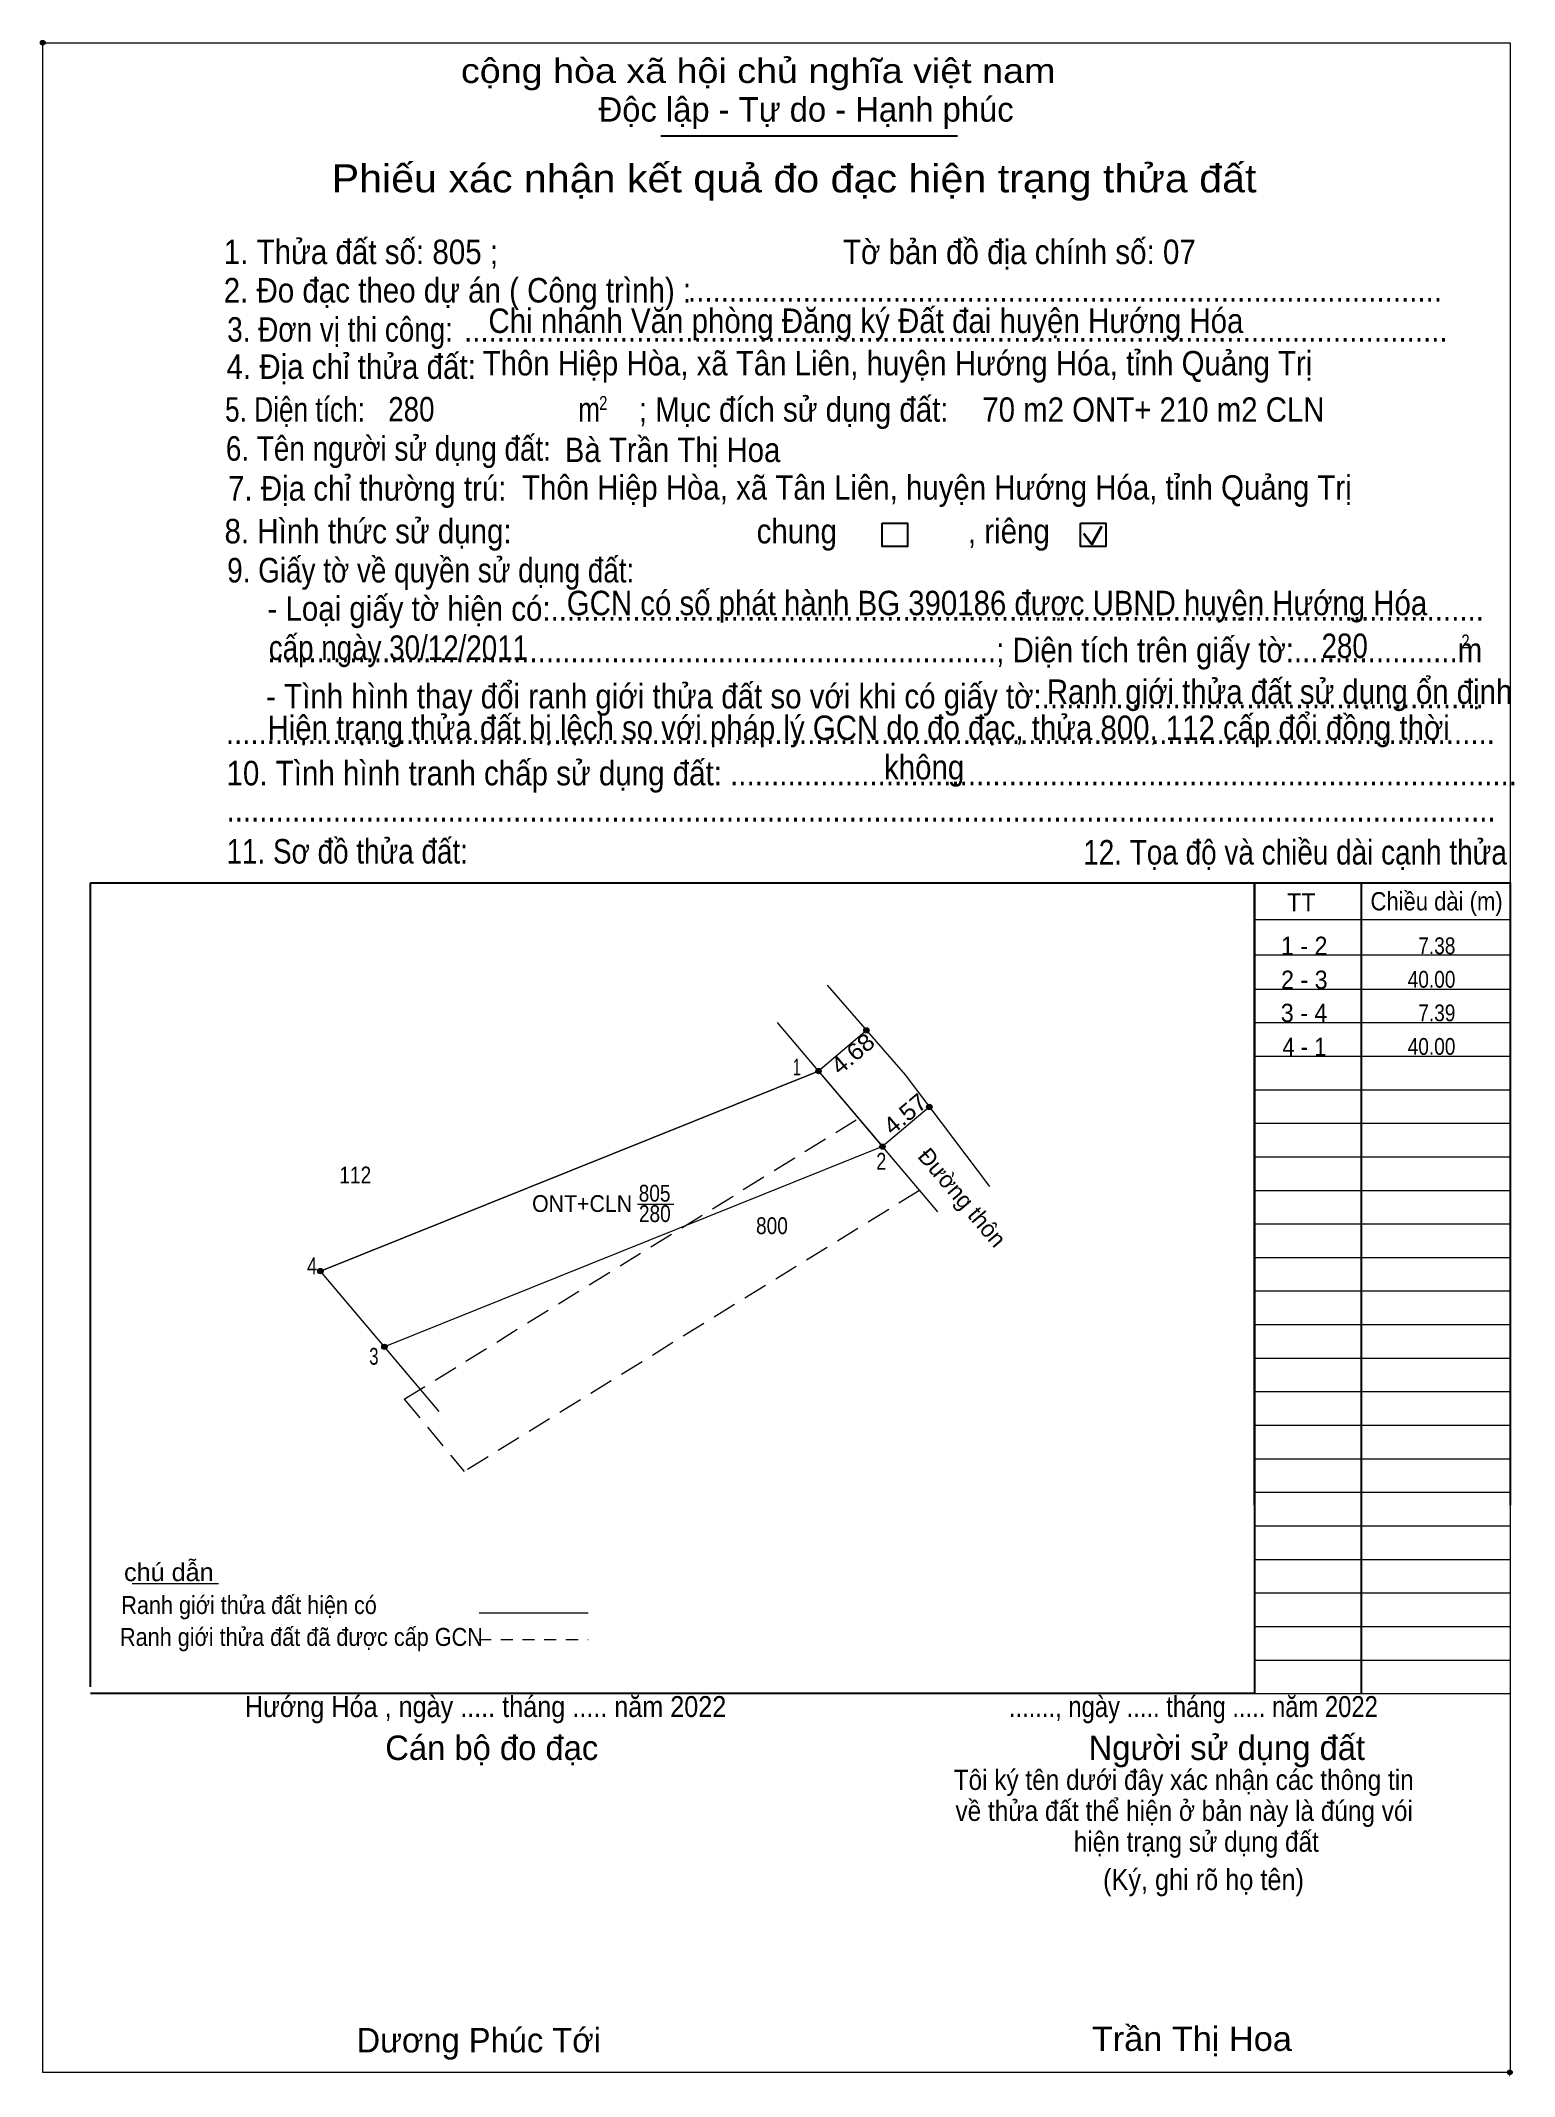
# Model space of a CAD drawing. Header units: metres. Extents: x 548853 to 549470, y 1838806 to 1839638.
# Drawn here: x 549360.3 to 549470.1, y 1839486.1 to 1839637.8 of the extents above.
import ezdxf
from ezdxf.enums import TextEntityAlignment as Align

# ---------------------------------------------------------------- set-up
doc = ezdxf.new("R2010")
doc.units = ezdxf.units.M
doc.header["$LTSCALE"] = 0.6
doc.header["$PDMODE"] = 32
doc.header["$PDSIZE"] = 0.3
doc.linetypes.add('MEDIUM_DASHED', pattern=[4.5, 3, -1.5])
doc.linetypes.add('SHORT_DASHED', pattern=[2.7, 1.5, -1.2])
for name, color, linetype, lineweight in [('1', 7, 'Continuous', 13), ('17', 7, 'Continuous', 13), ('2', 7, 'Continuous', 25), ('23', 7, 'Continuous', 13), ('30', 7, 'Continuous', 13), ('36', 7, 'Continuous', 13), ('6', 7, 'Continuous', 13), ('63', 7, 'Continuous', 13)]:
    doc.layers.add(name, color=color, linetype=linetype, lineweight=lineweight)
doc.layers.add('10', color=7, linetype='Continuous')

msp = doc.modelspace()

# ---------------------------------------------------------------- hatches: boundary and pattern name
at = {"layer": '63'}
for points in [[(549422.03, 1839564.07, 1), (549421.63, 1839564.07, 1)], [(549418.46, 1839561.04, 1), (549418.06, 1839561.04, 1)], [(549426.72, 1839558.36, 1), (549426.32, 1839558.36, 1)], [(549423.23, 1839555.41, 1), (549422.83, 1839555.41, 1)], [(549381.34, 1839546.13, 1), (549380.94, 1839546.13, 1)], [(549386.11, 1839540.49, 1), (549385.71, 1839540.49, 1)]]:
    msp.add_hatch(color=256, dxfattribs=at).paths.add_polyline_path(points)

# ---------------------------------------------------------------- linework, layer by layer
at = {"layer": '1'}
msp.add_lwpolyline([(549418.26, 1839561.04), (549423.03, 1839555.41), (549385.91, 1839540.49), (549381.14, 1839546.13)], close=True, dxfattribs=at)
at = {"layer": '17'}
msp.add_line((549367.1, 1839522.85), (549373.55, 1839522.85), dxfattribs=at)
at = {"layer": '2'}
for p, q in [((549406.5, 1839630.73), (549428.61, 1839630.73)), ((549364, 1839575.07), (549450.75, 1839575.07)), ((549364, 1839515.14), (549364, 1839575.07)), ((549450.75, 1839575.07), (549450.75, 1839514.65)), ((549450.75, 1839514.65), (549364, 1839514.65))]:
    msp.add_line(p, q, dxfattribs=at)
at = {"layer": '2', "lineweight": 35}
for p, q in [((549438, 1839601.09), (549438.62, 1839600.28)), ((549438.62, 1839600.28), (549439.38, 1839601.64))]:
    msp.add_line(p, q, dxfattribs=at)
at = {"layer": '2', "lineweight": 13}
msp.add_lwpolyline([(549360.44, 1839637.67), (549469.8, 1839637.67), (549469.8, 1839486.42), (549360.44, 1839486.42)], close=True, dxfattribs=at)
at = {"layer": '2'}
for points in [[(549423.01, 1839601.87), (549424.89, 1839601.87), (549424.89, 1839600.12), (549423.01, 1839600.12)], [(549437.79, 1839601.87), (549439.67, 1839601.87), (549439.67, 1839600.12), (549437.79, 1839600.12)]]:
    msp.add_lwpolyline(points, close=True, dxfattribs=at)
for p in [(549360.44, 1839637.67), (549469.79, 1839486.42)]:
    msp.add_point(p, dxfattribs=at)
at = {"layer": '23'}
for p, q in [((549415.18, 1839564.67), (549421.25, 1839557.51)), ((549421.25, 1839557.51), (549427.14, 1839550.55))]:
    msp.add_line(p, q, dxfattribs=at)
msp.add_lwpolyline([(549418.91, 1839567.45), (549424.71, 1839560.75), (549431.01, 1839552.44)], dxfattribs=at)
at = {"layer": '30', "lineweight": 25}
for p, q in [((549450.75, 1839528.69), (549450.75, 1839575.07)), ((549458.71, 1839575.07), (549458.71, 1839514.65))]:
    msp.add_line(p, q, dxfattribs=at)
at = {"layer": '30'}
for p, q in [((549450.75, 1839572.34), (549469.8, 1839572.34)), ((549450.75, 1839569.69), (549469.8, 1839569.69)), ((549450.7, 1839567.14), (549469.75, 1839567.14)), ((549450.75, 1839564.65), (549469.8, 1839564.65)), ((549450.75, 1839562.15), (549469.8, 1839562.15)), ((549450.75, 1839559.65), (549469.8, 1839559.65)), ((549450.75, 1839557.15), (549469.8, 1839557.15)), ((549450.75, 1839554.65), (549469.8, 1839554.65)), ((549450.75, 1839552.15), (549469.8, 1839552.15)), ((549450.75, 1839549.65), (549469.8, 1839549.65)), ((549450.75, 1839547.15), (549469.8, 1839547.15)), ((549450.75, 1839544.65), (549469.8, 1839544.65)), ((549450.75, 1839542.15), (549469.8, 1839542.15)), ((549450.75, 1839539.65), (549469.8, 1839539.65)), ((549450.75, 1839537.15), (549469.8, 1839537.15)), ((549450.75, 1839534.65), (549469.8, 1839534.65)), ((549450.75, 1839532.15), (549469.8, 1839532.15)), ((549450.75, 1839529.65), (549469.8, 1839529.65)), ((549450.75, 1839527.15), (549469.8, 1839527.15)), ((549450.75, 1839524.65), (549469.8, 1839524.65)), ((549450.75, 1839524.64), (549469.8, 1839524.64)), ((549450.75, 1839522.15), (549469.8, 1839522.15)), ((549450.75, 1839519.65), (549469.8, 1839519.65)), ((549450.75, 1839517.15), (549469.8, 1839517.15)), ((549450.75, 1839514.65), (549469.8, 1839514.65))]:
    msp.add_line(p, q, dxfattribs=at)
at = {"layer": '30', "lineweight": 25}
msp.add_lwpolyline([(549450.75, 1839575.07), (549469.8, 1839575.07), (549469.8, 1839528.69)], dxfattribs=at)
at = {"layer": '36'}
for p, q in [((549418.26, 1839561.04), (549381.14, 1839546.13)), ((549423.03, 1839555.41), (549385.91, 1839540.49))]:
    msp.add_line(p, q, dxfattribs=at)
at = {"layer": '36', "linetype": 'MEDIUM_DASHED'}
for p, q in [((549387.39, 1839536.59), (549421.25, 1839557.51)), ((549425.79, 1839552.15), (549391.85, 1839531.19)), ((549387.39, 1839536.59), (549391.85, 1839531.19))]:
    msp.add_line(p, q, dxfattribs=at)
at = {"layer": '36'}
msp.add_lwpolyline([(549390, 1839535.67), (549385.91, 1839540.49), (549381.14, 1839546.13)], dxfattribs=at)
at = {"layer": '6'}
msp.add_line((549392.96, 1839520.67), (549401.1, 1839520.67), dxfattribs=at)
at = {"layer": '6', "linetype": 'SHORT_DASHED'}
msp.add_line((549392.96, 1839518.68), (549401.1, 1839518.68), dxfattribs=at)
at = {"layer": '63'}
for p, q in [((549421.83, 1839564.07), (549418.26, 1839561.04)), ((549426.52, 1839558.36), (549423.03, 1839555.41)), ((549404.77, 1839551.13), (549407.47, 1839551.13))]:
    msp.add_line(p, q, dxfattribs=at)
for centre in [(549421.83, 1839564.07), (549418.26, 1839561.04), (549418.26, 1839561.04), (549426.52, 1839558.36), (549423.03, 1839555.41), (549423.03, 1839555.41), (549381.14, 1839546.13), (549381.14, 1839546.13), (549385.91, 1839540.49), (549385.91, 1839540.49)]:
    msp.add_circle(centre, 0.2, dxfattribs=at)

# ---------------------------------------------------------------- texts
at = {"layer": '1'}
for s, width, p in [('1', 0.65, (549416.645, 1839560.71)), ('112', 0.85, (549383.735, 1839552.67)), ('2', 0.8, (549422.94, 1839553.69)), ('805', 0.85, (549406.045, 1839551.31)), ('ONT+CLN', 0.95, (549400.64, 1839550.54)), ('280', 0.85, (549406.06, 1839549.79)), ('800', 0.85, (549414.79, 1839548.89)), ('4', 0.8, (549380.515, 1839545.9)), ('3', 0.75, (549385.12, 1839539.16))]:
    msp.add_text(s, height=1.25, dxfattribs=dict(at, width=width)).set_placement(p, align=Align.CENTER)
at = {"layer": '10'}
for s, height, width, p in [('1 - 2', 1.364, 0.95, (549454.46, 1839569.69)), ('2 - 3', 1.364, 0.95, (549454.47, 1839567.16)), ('3 - 4', 1.364, 0.95, (549454.45, 1839564.69)), ('4 - 1', 1.36, 0.9, (549454.48, 1839562.17))]:
    msp.add_text(s, height=height, dxfattribs=dict(at, width=width)).set_placement(p, align=Align.CENTER)
at = {"layer": '2'}
for s, height, width, p in [('cộng hòa xã hội chủ nghĩa việt nam', 1.825, 1.15, (549391.61, 1839634.67)), ('1. Thửa đất số: 805 ;                                          Tờ bản đồ địa chính số: 07', 1.83, 0.9, (549373.93, 1839621.17)), ('2. Đo đạc theo dự án ( Công trình) : ', 1.827, 0.9, (549373.93, 1839618.31)), ('Chi nhánh Văn phòng Đăng ký Đất đai huyện Hướng Hóa', 1.825, 0.9, (549393.66, 1839616.04)), ('............................................................................................', 1.827, 0.9, (549408.53, 1839618.37)), ('3. Đơn vị thi công:', 1.827, 0.85, (549374.19, 1839615.39)), ('4. Địa chỉ thửa đất:', 1.827, 0.9, (549374.14, 1839612.62)), ('........................................................................................................................', 1.827, 0.9, (549391.84, 1839615.39)), ('Thôn Hiệp Hòa, xã Tân Liên, huyện Hướng Hóa, tỉnh Quảng Trị', 1.82, 0.9, (549393.23, 1839612.88)), ('5. Diện tích:', 1.827, 0.8, (549374.03, 1839609.43)), ('; Mục đích sử dụng đất:', 1.825, 0.9, (549404.87, 1839609.43)), ('280', 1.82, 0.85, (549386.19, 1839609.45)), ('m', 1.825, 0.8, (549400.35, 1839609.43)), ('2', 1.043, 0.8, (549401.91, 1839610.3)), ('70 m2 ONT+ 210 m2 CLN', 1.82, 0.9, (549430.47, 1839609.42)), ('6. Tên người sử dụng đất:', 1.827, 0.85, (549374.09, 1839606.52)), ('Bà Trần Thị Hoa', 1.82, 0.9, (549399.35, 1839606.42)), ('7. Địa chỉ thường trú:', 1.827, 0.9, (549374.25, 1839603.55)), ('Thôn Hiệp Hòa, xã Tân Liên, huyện Hướng Hóa, tỉnh Quảng Trị', 1.82, 0.9, (549396.17, 1839603.62)), ('8. Hình thức sử dụng:', 1.827, 0.9, (549373.99, 1839600.36)), ('chung                , riêng', 1.825, 0.9, (549413.65, 1839600.36)), ('9. Giấy tờ về quyền sử dụng đất:', 1.827, 0.85, (549374.19, 1839597.45)), ('     - Loại giấy tờ hiện có:..................................................................................................................', 1.825, 0.9, (549374.14, 1839594.59)), ('GCN có số phát hành BG 390186 được UBND huyện Hướng Hóa ', 1.82, 0.9, (549399.5, 1839595.01)), ('cấp ngày 30/12/2011', 1.82, 0.85, (549377.29, 1839591.68)), ('     .........................................................................................; Diện tích trên giấy tờ:....................m', 1.825, 0.9, (549374.14, 1839591.5)), ('280', 1.82, 0.85, (549455.75, 1839591.82)), ('2', 1.043, 0.8, (549466.17, 1839592.53)), ('     - Tình hình thay đổi ranh giới thửa đất so với khi có giấy tờ:......................................................', 1.825, 0.9, (549374.04, 1839588.06)), ('Ranh giới thửa đất sử dụng ổn định', 1.82, 0.9, (549435.28, 1839588.4)), ('Hiện trạng thửa đất bị lệch so với pháp lý GCN do đo đạc, thửa 800, 112 cấp đổi đồng thời', 1.82, 0.9, (549377.19, 1839585.71)), ('...........................................................................................................................................................', 1.825, 0.9, (549374.09, 1839585.41)), ('10. Tình hình tranh chấp sử dụng đất: ................................................................................................', 1.827, 0.9, (549374.14, 1839582.33)), ('không', 1.825, 0.9, (549423.14, 1839582.77)), ('...........................................................................................................................................................', 1.825, 0.9, (549374.14, 1839579.63)), ('11. Sơ đồ thửa đất:', 1.827, 0.85, (549374.14, 1839576.5)), ('12. Tọa độ và chiều dài cạnh thửa', 1.83, 0.85, (549437.99, 1839576.43)), ('Hướng Hóa , ngày ..... tháng ..... năm 2022', 1.56, 0.9, (549375.5, 1839512.9)), ('......., ngày ..... tháng ..... năm 2022', 1.56, 0.85, (549432.45, 1839512.9)), ('(Ký, ghi rõ họ tên)', 1.565, 0.9, (549439.47, 1839500.01)), ('Trần Thị Hoa', 1.82, 1.05, (549438.63, 1839488.02))]:
    msp.add_text(s, height=height, dxfattribs=dict(at, width=width)).set_placement(p)
for s, height, p in [('Độc lập - Tự do - Hạnh phúc', 1.825, (549401.87, 1839631.79)), ('Cán bộ đo đạc', 1.825, (549385.97, 1839509.7)), ('Người sử dụng đất', 1.825, (549438.39, 1839509.7)), ('Dương Phúc Tới', 1.82, (549383.83, 1839487.91))]:
    msp.add_text(s, height=height, dxfattribs=at).set_placement(p)
for s, height, width, p in [('Phiếu xác nhận kết quả đo đạc hiện trạng thửa đất', 2.086, 1.1, (549416.44, 1839626.52)), ('Tôi ký tên dưới đây xác nhận các thông tin', 1.508, 0.9, (549445.48, 1839507.47)), ('về thửa đất thể hiện ở bản này là đúng vói', 1.508, 0.9, (549445.515, 1839505.16)), ('hiện trạng sử dụng đất', 1.508, 0.9, (549446.42, 1839502.86))]:
    msp.add_text(s, height=height, dxfattribs=dict(at, width=width)).set_placement(p, align=Align.CENTER)
msp.add_text('.', height=0.5216, dxfattribs=at).set_placement((549469.7761, 1839486.13), align=Align.CENTER)
at = {"layer": '30'}
for s, height, width, p in [('TT', 1.36, 0.95, (549453.19, 1839572.93)), ('Chiều dài (m)', 1.364, 0.9, (549459.4, 1839573.01))]:
    msp.add_text(s, height=height, dxfattribs=dict(at, width=width)).set_placement(p)
at = {"layer": '6'}
for s, height, width, p in [('chú dẫn', 1.337, 1.05, (549366.5, 1839523.03)), ('Ranh giới thửa đất hiện có ', 1.337, 0.9, (549366.3, 1839520.58)), ('Ranh giới thửa đất đã được cấp GCN', 1.34, 0.9, (549366.2, 1839518.2))]:
    msp.add_text(s, height=height, dxfattribs=dict(at, width=width)).set_placement(p)
at = {"layer": '63', "width": 0.85}
for s, p in [('7.38', (549465.73, 1839569.75)), ('40.00', (549465.73, 1839567.25)), ('7.39', (549465.73, 1839564.75)), ('40.00', (549465.73, 1839562.25))]:
    msp.add_text(s, height=1.25, dxfattribs=at).set_placement(p, align=Align.RIGHT)
at = {"layer": '63', "width": 1.1}
for s, rotation, p in [('4.68', 40.323, (549421.2156, 1839561.8554)), ('4.57', 40.207, (549425.1215, 1839557.3654))]:
    msp.add_text(s, height=1.25, rotation=rotation, dxfattribs=at).set_placement(p, align=Align.CENTER)
at = {"layer": '63'}
msp.add_text('Đường thôn', height=1.25, rotation=310.258, dxfattribs=at).set_placement((549428.4904, 1839551.2139), align=Align.CENTER)

doc.saveas('drawing.dxf')
